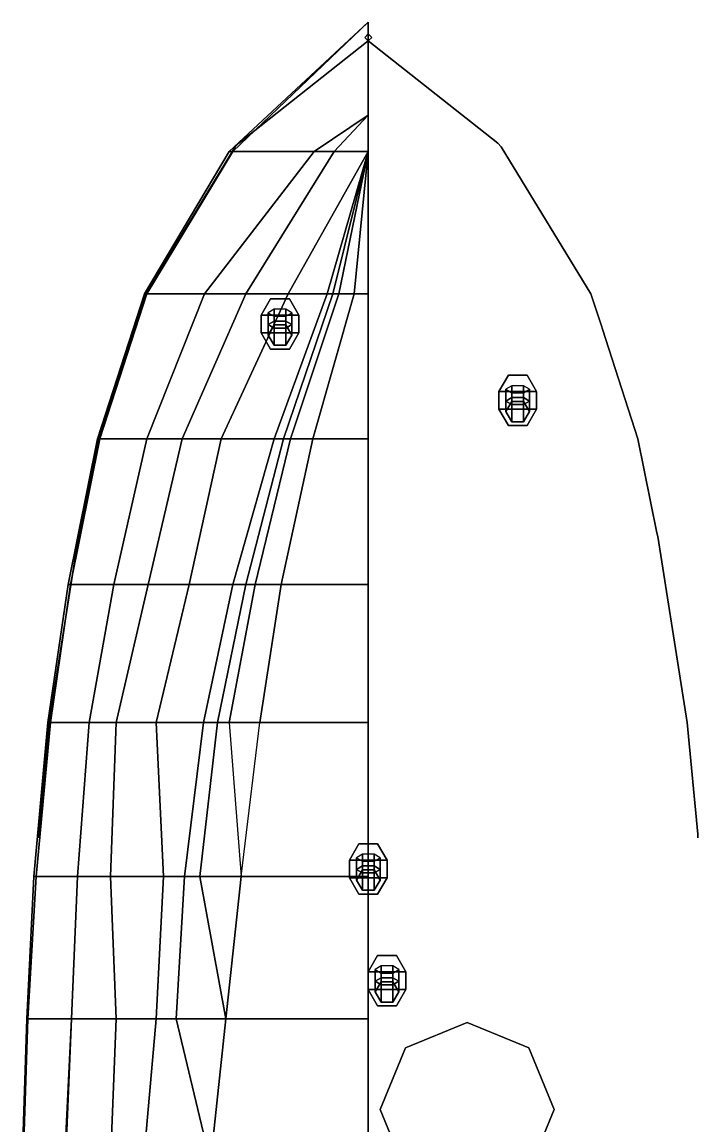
# Model space of a CAD drawing. Extents: x -3 to 3, y -13.2 to 12.7.
# Drawn here: x -2.94 to 2.8, y 3.29 to 12.67 of the extents above; entities that cross this region are included whole.
import ezdxf

# ---------------------------------------------------------------- set-up
doc = ezdxf.new("R2010")
doc.units = 0
doc.layers.get('0').update_dxf_attribs({"linetype": 'CONTINUOUS'})
doc.layers.add('RAILINGS', color=6, linetype='CONTINUOUS')

msp = doc.modelspace()

# ---------------------------------------------------------------- linework, layer by layer
for points in [[(0, 12.67, 2.46), (0, 12.67, 2.44), (-1.18, 11.57, 2.42), (-1.15, 11.57, 2.44)], [(0, 12.67, 2.44), (0, 11.88, 1.2), (-0.46, 11.57, 1.17), (-1.18, 11.57, 2.42)], [(0, 12.67, 2.46), (0, 12.67, 2.46), (-1.15, 11.57, 2.44), (0, 11.57, 2.44)], [(0, 12.57, 2.45), (-0.03, 12.54, 2.45), (-0.03, 12.54, 4.57), (0, 12.57, 4.57)], [(0.03, 12.54, 4.57), (0, 12.57, 4.57), (-0.03, 12.54, 4.57), (0, 12.51, 4.57)], [(0.03, 12.54, 2.45), (0, 12.57, 2.45), (0, 12.57, 4.57), (0.03, 12.54, 4.57)], [(-0.03, 12.54, 2.45), (0, 12.51, 2.45), (0, 12.51, 4.57), (-0.03, 12.54, 4.57)], [(0, 12.51, 2.45), (0.03, 12.54, 2.45), (0.03, 12.54, 4.57), (0, 12.51, 4.57)], [(0, 0.73, 6.04), (0, 12.51, 4.54), (0, 12.51, 4.56), (0, 0.73, 6.06)], [(0, 0.73, 6.06), (0, 12.51, 4.56), (0, 12.51, 4.54), (0, 0.73, 6.04)], [(0, 11.88, 1.2), (0, 11.88, 1.2), (-0.29, 11.57, 1.02), (-0.46, 11.57, 1.17)], [(0, 11.88, 1.2), (0, 11.88, 1.2), (0, 11.57, 0.73), (-0.29, 11.57, 1.02)], [(-1.15, 11.57, 2.44), (-1.18, 11.57, 2.42), (-1.9, 10.36, 2.36), (-1.88, 10.36, 2.38)], [(-1.18, 11.57, 2.42), (-0.46, 11.57, 1.17), (-1.39, 10.36, 0.94), (-1.9, 10.36, 2.36)], [(0, 11.57, 2.44), (-1.15, 11.57, 2.44), (-1.88, 10.36, 2.38), (0, 10.36, 2.38)], [(-0.46, 11.57, 1.17), (-0.29, 11.57, 1.02), (-1.04, 10.36, 0.73), (-1.39, 10.36, 0.94)], [(-0.29, 11.57, 1.02), (0, 11.57, 0.73), (-0.68, 10.36, 0.43), (-1.04, 10.36, 0.73)], [(0, 11.57, 0.73), (0, 11.57, 0.73), (-0.35, 10.36), (-0.68, 10.36, 0.43)], [(0, 11.57, 0.73), (0, 11.57, 0.73), (-0.3, 10.36, -0.09), (-0.35, 10.36)], [(0, 11.57, 0.73), (0, 11.57, 0.73), (-0.25, 10.36, -0.16), (-0.3, 10.36, -0.09)], [(0, 11.57, 0.73), (0, 11.57, 0.73), (-0.12, 10.36, -0.37), (-0.25, 10.36, -0.16)], [(0, 11.57, 0.73), (0, 11.57, 0.73), (0, 10.36, -0.56), (-0.12, 10.36, -0.37)], [(-1.88, 10.36, 2.38), (-1.9, 10.36, 2.36), (-2.3, 9.13, 2.29), (-2.28, 9.13, 2.3)], [(-1.9, 10.36, 2.36), (-1.39, 10.36, 0.94), (-1.88, 9.13, 0.74), (-2.3, 9.13, 2.29)], [(0, 10.36, 2.38), (-1.88, 10.36, 2.38), (-2.28, 9.13, 2.3), (0, 9.13, 2.31)], [(-1.39, 10.36, 0.94), (-1.04, 10.36, 0.73), (-1.58, 9.13, 0.59), (-1.88, 9.13, 0.74)], [(-1.04, 10.36, 0.73), (-0.68, 10.36, 0.43), (-1.25, 9.13, 0.39), (-1.58, 9.13, 0.59)], [(-0.68, 10.36, 0.43), (-0.35, 10.36), (-0.8, 9.13), (-1.25, 9.13, 0.39)], [(-0.67, 10.3186, 2.54), (-0.83, 10.3186, 2.54), (-0.91, 10.18, 2.53), (-0.59, 10.18, 2.53)], [(-0.83, 10.3186, 2.37), (-0.91, 10.18, 2.36), (-0.91, 10.18, 2.53), (-0.83, 10.3186, 2.54)], [(-0.67, 10.3186, 2.37), (-0.83, 10.3186, 2.37), (-0.83, 10.3186, 2.54), (-0.67, 10.3186, 2.54)], [(-0.35, 10.36), (-0.3, 10.36, -0.09), (-0.72, 9.13, -0.09), (-0.8, 9.13)], [(-0.3, 10.36, -0.09), (-0.25, 10.36, -0.16), (-0.66, 9.13, -0.16), (-0.72, 9.13, -0.09)], [(-0.59, 10.18, 2.36), (-0.67, 10.3186, 2.37), (-0.67, 10.3186, 2.54), (-0.59, 10.18, 2.53)], [(-0.25, 10.36, -0.16), (-0.12, 10.36, -0.37), (-0.47, 9.13, -0.37), (-0.66, 9.13, -0.16)], [(-0.12, 10.36, -0.37), (0, 10.36, -0.56), (0, 9.13, -0.92), (-0.47, 9.13, -0.37)], [(-0.8, 10.23, 2.8066), (-0.85, 10.2, 2.72), (-0.85, 10.1, 2.72), (-0.8, 10.07, 2.8066)], [(-0.7, 10.23, 2.8066), (-0.8, 10.23, 2.8066), (-0.8, 10.07, 2.8066), (-0.7, 10.07, 2.8066)], [(-0.65, 10.2, 2.72), (-0.7, 10.23, 2.8066), (-0.7, 10.07, 2.8066), (-0.65, 10.1, 2.72)], [(-0.59, 10.18, 2.53), (-0.91, 10.18, 2.53), (-0.91, 10.03, 2.52), (-0.59, 10.03, 2.52)], [(-0.91, 10.18, 2.36), (-0.91, 10.03, 2.35), (-0.91, 10.03, 2.52), (-0.91, 10.18, 2.53)], [(-0.85, 10.2, 2.72), (-0.8, 10.17, 2.6334), (-0.8, 10.13, 2.6334), (-0.85, 10.1, 2.72)], [(-0.8, 10.0966, 2.61), (-0.85, 10.01, 2.64), (-0.85, 10.1, 2.72), (-0.8, 10.13, 2.6334)], [(-0.8, 10.17, 2.6334), (-0.7, 10.17, 2.6334), (-0.7, 10.13, 2.6334), (-0.8, 10.13, 2.6334)], [(-0.7, 10.0966, 2.61), (-0.8, 10.0966, 2.61), (-0.8, 10.13, 2.6334), (-0.7, 10.13, 2.6334)], [(-0.7, 10.17, 2.6334), (-0.65, 10.2, 2.72), (-0.65, 10.1, 2.72), (-0.7, 10.13, 2.6334)], [(-0.65, 10.01, 2.64), (-0.7, 10.0966, 2.61), (-0.7, 10.13, 2.6334), (-0.65, 10.1, 2.72)], [(-0.59, 10.03, 2.35), (-0.59, 10.18, 2.36), (-0.59, 10.18, 2.53), (-0.59, 10.03, 2.52)], [(-0.85, 10.01, 2.64), (-0.8, 9.9234, 2.66), (-0.8, 10.07, 2.8066), (-0.85, 10.1, 2.72)], [(-0.8, 10.0966, 2.51), (-0.85, 10.01, 2.51), (-0.85, 10.01, 2.64), (-0.8, 10.0966, 2.61)], [(-0.7, 10.0966, 2.51), (-0.8, 10.0966, 2.51), (-0.8, 10.0966, 2.61), (-0.7, 10.0966, 2.61)], [(-0.8, 9.9234, 2.66), (-0.7, 9.9234, 2.66), (-0.7, 10.07, 2.8066), (-0.8, 10.07, 2.8066)], [(-0.7, 9.9234, 2.66), (-0.65, 10.01, 2.64), (-0.65, 10.1, 2.72), (-0.7, 10.07, 2.8066)], [(-0.65, 10.01, 2.51), (-0.7, 10.0966, 2.51), (-0.7, 10.0966, 2.61), (-0.65, 10.01, 2.64)], [(-0.59, 10.03, 2.52), (-0.91, 10.03, 2.52), (-0.83, 9.8914, 2.51), (-0.67, 9.8914, 2.51)], [(-0.91, 10.03, 2.35), (-0.83, 9.8914, 2.34), (-0.83, 9.8914, 2.51), (-0.91, 10.03, 2.52)], [(-0.85, 10.01, 2.51), (-0.8, 9.9234, 2.51), (-0.8, 9.9234, 2.66), (-0.85, 10.01, 2.64)], [(-0.7, 9.9234, 2.51), (-0.65, 10.01, 2.51), (-0.65, 10.01, 2.64), (-0.7, 9.9234, 2.66)], [(-0.67, 9.8914, 2.34), (-0.59, 10.03, 2.35), (-0.59, 10.03, 2.52), (-0.67, 9.8914, 2.51)], [(-0.83, 9.8914, 2.34), (-0.67, 9.8914, 2.34), (-0.67, 9.8914, 2.51), (-0.83, 9.8914, 2.51)], [(-0.8, 9.9234, 2.51), (-0.7, 9.9234, 2.51), (-0.7, 9.9234, 2.66), (-0.8, 9.9234, 2.66)], [(1.19, 9.6686, 2.33), (1.11, 9.53, 2.32), (1.11, 9.53, 2.49), (1.19, 9.6686, 2.5)], [(1.35, 9.6686, 2.5), (1.19, 9.6686, 2.5), (1.11, 9.53, 2.49), (1.43, 9.53, 2.49)], [(1.35, 9.6686, 2.33), (1.19, 9.6686, 2.33), (1.19, 9.6686, 2.5), (1.35, 9.6686, 2.5)], [(1.43, 9.53, 2.32), (1.35, 9.6686, 2.33), (1.35, 9.6686, 2.5), (1.43, 9.53, 2.49)], [(1.22, 9.58, 2.7666), (1.17, 9.55, 2.68), (1.17, 9.45, 2.68), (1.22, 9.42, 2.7666)], [(1.32, 9.58, 2.7666), (1.22, 9.58, 2.7666), (1.22, 9.42, 2.7666), (1.32, 9.42, 2.7666)], [(1.37, 9.55, 2.68), (1.32, 9.58, 2.7666), (1.32, 9.42, 2.7666), (1.37, 9.45, 2.68)], [(1.11, 9.53, 2.32), (1.11, 9.38, 2.31), (1.11, 9.38, 2.48), (1.11, 9.53, 2.49)], [(1.43, 9.53, 2.49), (1.11, 9.53, 2.49), (1.11, 9.38, 2.48), (1.43, 9.38, 2.48)], [(1.17, 9.55, 2.68), (1.22, 9.52, 2.5934), (1.22, 9.48, 2.5934), (1.17, 9.45, 2.68)], [(1.22, 9.4466, 2.57), (1.17, 9.36, 2.6), (1.17, 9.45, 2.68), (1.22, 9.48, 2.5934)], [(1.22, 9.52, 2.5934), (1.32, 9.52, 2.5934), (1.32, 9.48, 2.5934), (1.22, 9.48, 2.5934)], [(1.32, 9.4466, 2.57), (1.22, 9.4466, 2.57), (1.22, 9.48, 2.5934), (1.32, 9.48, 2.5934)], [(1.32, 9.52, 2.5934), (1.37, 9.55, 2.68), (1.37, 9.45, 2.68), (1.32, 9.48, 2.5934)], [(1.37, 9.36, 2.6), (1.32, 9.4466, 2.57), (1.32, 9.48, 2.5934), (1.37, 9.45, 2.68)], [(1.43, 9.38, 2.31), (1.43, 9.53, 2.32), (1.43, 9.53, 2.49), (1.43, 9.38, 2.48)], [(1.11, 9.38, 2.31), (1.19, 9.2414, 2.3), (1.19, 9.2414, 2.47), (1.11, 9.38, 2.48)], [(1.43, 9.38, 2.48), (1.11, 9.38, 2.48), (1.19, 9.2414, 2.47), (1.35, 9.2414, 2.47)], [(1.17, 9.36, 2.6), (1.22, 9.2734, 2.62), (1.22, 9.42, 2.7666), (1.17, 9.45, 2.68)], [(1.22, 9.4466, 2.47), (1.17, 9.36, 2.47), (1.17, 9.36, 2.6), (1.22, 9.4466, 2.57)], [(1.32, 9.4466, 2.47), (1.22, 9.4466, 2.47), (1.22, 9.4466, 2.57), (1.32, 9.4466, 2.57)], [(1.22, 9.2734, 2.62), (1.32, 9.2734, 2.62), (1.32, 9.42, 2.7666), (1.22, 9.42, 2.7666)], [(1.32, 9.2734, 2.62), (1.37, 9.36, 2.6), (1.37, 9.45, 2.68), (1.32, 9.42, 2.7666)], [(1.37, 9.36, 2.47), (1.32, 9.4466, 2.47), (1.32, 9.4466, 2.57), (1.37, 9.36, 2.6)], [(1.35, 9.2414, 2.3), (1.43, 9.38, 2.31), (1.43, 9.38, 2.48), (1.35, 9.2414, 2.47)], [(1.17, 9.36, 2.47), (1.22, 9.2734, 2.47), (1.22, 9.2734, 2.62), (1.17, 9.36, 2.6)], [(1.32, 9.2734, 2.47), (1.37, 9.36, 2.47), (1.37, 9.36, 2.6), (1.32, 9.2734, 2.62)], [(1.19, 9.2414, 2.3), (1.35, 9.2414, 2.3), (1.35, 9.2414, 2.47), (1.19, 9.2414, 2.47)], [(1.22, 9.2734, 2.47), (1.32, 9.2734, 2.47), (1.32, 9.2734, 2.62), (1.22, 9.2734, 2.62)], [(-2.28, 9.13, 2.3), (-2.3, 9.13, 2.29), (-2.55, 7.89, 2.22), (-2.53, 7.89, 2.24)], [(-2.3, 9.13, 2.29), (-1.88, 9.13, 0.74), (-2.16, 7.89, 0.55), (-2.55, 7.89, 2.22)], [(0, 9.13, 2.31), (-2.28, 9.13, 2.3), (-2.53, 7.89, 2.24), (0, 7.89, 2.25)], [(-1.88, 9.13, 0.74), (-1.58, 9.13, 0.59), (-1.87, 7.89, 0.43), (-2.16, 7.89, 0.55)], [(-1.58, 9.13, 0.59), (-1.25, 9.13, 0.39), (-1.52, 7.89, 0.25), (-1.87, 7.89, 0.43)], [(-1.25, 9.13, 0.39), (-0.8, 9.13), (-1.15, 7.89), (-1.52, 7.89, 0.25)], [(-0.8, 9.13), (-0.72, 9.13, -0.09), (-1.04, 7.89, -0.09), (-1.15, 7.89)], [(-0.72, 9.13, -0.09), (-0.66, 9.13, -0.16), (-0.96, 7.89, -0.16), (-1.04, 7.89, -0.09)], [(-0.66, 9.13, -0.16), (-0.47, 9.13, -0.37), (-0.74, 7.89, -0.37), (-0.96, 7.89, -0.16)], [(-0.47, 9.13, -0.37), (0, 9.13, -0.92), (0, 7.89, -1.08), (-0.74, 7.89, -0.37)], [(-2.53, 7.89, 2.24), (-2.55, 7.89, 2.22), (-2.72, 6.72, 2.14), (-2.7, 6.72, 2.16)], [(-2.55, 7.89, 2.22), (-2.16, 7.89, 0.55), (-2.37, 6.72, 0.37), (-2.72, 6.72, 2.14)], [(0, 7.89, 2.25), (-2.53, 7.89, 2.24), (-2.7, 6.72, 2.16), (0, 6.72, 2.19)], [(-2.16, 7.89, 0.55), (-1.87, 7.89, 0.43), (-2.14, 6.72, 0.32), (-2.37, 6.72, 0.37)], [(-1.87, 7.89, 0.43), (-1.52, 7.89, 0.25), (-1.8, 6.72, 0.2), (-2.14, 6.72, 0.32)], [(-1.52, 7.89, 0.25), (-1.15, 7.89), (-1.4, 6.72), (-1.8, 6.72, 0.2)], [(-1.15, 7.89), (-1.04, 7.89, -0.09), (-1.28, 6.72, -0.09), (-1.4, 6.72)], [(-1.04, 7.89, -0.09), (-0.96, 7.89, -0.16), (-1.18, 6.72, -0.16), (-1.28, 6.72, -0.09)], [(-0.96, 7.89, -0.16), (-0.74, 7.89, -0.37), (-0.92, 6.72, -0.37), (-1.18, 6.72, -0.16)], [(-0.74, 7.89, -0.37), (0, 7.89, -1.08), (0, 6.72, -1.08), (-0.92, 6.72, -0.37)], [(-2.7, 6.72, 2.16), (-2.72, 6.72, 2.14), (-2.84, 5.41, 2.08), (-2.82, 5.41, 2.1)], [(-2.72, 6.72, 2.14), (-2.37, 6.72, 0.37), (-2.47, 5.41, 0.21), (-2.84, 5.41, 2.08)], [(0, 6.72, 2.19), (-2.7, 6.72, 2.16), (-2.82, 5.41, 2.1), (0, 5.41, 2.12)], [(-2.37, 6.72, 0.37), (-2.14, 6.72, 0.32), (-2.19, 5.41, 0.15), (-2.47, 5.41, 0.21)], [(-2.14, 6.72, 0.32), (-1.8, 6.72, 0.2), (-1.74, 5.41), (-2.19, 5.41, 0.15)], [(-1.8, 6.72, 0.2), (-1.4, 6.72), (-1.56, 5.41, -0.09), (-1.74, 5.41)], [(-1.4, 6.72), (-1.28, 6.72, -0.09), (-1.43, 5.41, -0.16), (-1.56, 5.41, -0.09)], [(-1.28, 6.72, -0.09), (-1.18, 6.72, -0.16), (-1.08, 5.41, -0.37), (-1.43, 5.41, -0.16)], [(-0.92, 6.72, -0.37), (0, 6.72, -1.08), (0, 5.41, -1.08), (-1.08, 5.41, -0.37)], [(-0.08, 5.6886, 2.13), (-0.16, 5.55, 2.12), (-0.16, 5.55, 2.29), (-0.08, 5.6886, 2.3)], [(0.08, 5.6886, 2.3), (-0.08, 5.6886, 2.3), (-0.16, 5.55, 2.29), (0.16, 5.55, 2.29)], [(0.08, 5.6886, 2.13), (-0.08, 5.6886, 2.13), (-0.08, 5.6886, 2.3), (0.08, 5.6886, 2.3)], [(0.16, 5.55, 2.12), (0.08, 5.6886, 2.13), (0.08, 5.6886, 2.3), (0.16, 5.55, 2.29)], [(-0.16, 5.55, 2.12), (-0.16, 5.4, 2.11), (-0.16, 5.4, 2.28), (-0.16, 5.55, 2.29)], [(0.16, 5.55, 2.29), (-0.16, 5.55, 2.29), (-0.16, 5.4, 2.28), (0.16, 5.4, 2.28)], [(-0.05, 5.6, 2.5666), (-0.1, 5.57, 2.48), (-0.1, 5.47, 2.48), (-0.05, 5.44, 2.5666)], [(-0.1, 5.57, 2.48), (-0.05, 5.54, 2.3934), (-0.05, 5.5, 2.3934), (-0.1, 5.47, 2.48)], [(0.05, 5.6, 2.5666), (-0.05, 5.6, 2.5666), (-0.05, 5.44, 2.5666), (0.05, 5.44, 2.5666)], [(-0.05, 5.54, 2.3934), (0.05, 5.54, 2.3934), (0.05, 5.5, 2.3934), (-0.05, 5.5, 2.3934)], [(0.1, 5.57, 2.48), (0.05, 5.6, 2.5666), (0.05, 5.44, 2.5666), (0.1, 5.47, 2.48)], [(0.05, 5.54, 2.3934), (0.1, 5.57, 2.48), (0.1, 5.47, 2.48), (0.05, 5.5, 2.3934)], [(0.16, 5.4, 2.11), (0.16, 5.55, 2.12), (0.16, 5.55, 2.29), (0.16, 5.4, 2.28)], [(-0.05, 5.4666, 2.37), (-0.1, 5.38, 2.4), (-0.1, 5.47, 2.48), (-0.05, 5.5, 2.3934)], [(-0.1, 5.38, 2.4), (-0.05, 5.2934, 2.42), (-0.05, 5.44, 2.5666), (-0.1, 5.47, 2.48)], [(-0.05, 5.4666, 2.27), (-0.1, 5.38, 2.27), (-0.1, 5.38, 2.4), (-0.05, 5.4666, 2.37)], [(0.05, 5.4666, 2.37), (-0.05, 5.4666, 2.37), (-0.05, 5.5, 2.3934), (0.05, 5.5, 2.3934)], [(0.05, 5.4666, 2.27), (-0.05, 5.4666, 2.27), (-0.05, 5.4666, 2.37), (0.05, 5.4666, 2.37)], [(-0.05, 5.2934, 2.42), (0.05, 5.2934, 2.42), (0.05, 5.44, 2.5666), (-0.05, 5.44, 2.5666)], [(0.1, 5.38, 2.4), (0.05, 5.4666, 2.37), (0.05, 5.5, 2.3934), (0.1, 5.47, 2.48)], [(0.05, 5.2934, 2.42), (0.1, 5.38, 2.4), (0.1, 5.47, 2.48), (0.05, 5.44, 2.5666)], [(0.1, 5.38, 2.27), (0.05, 5.4666, 2.27), (0.05, 5.4666, 2.37), (0.1, 5.38, 2.4)], [(-2.82, 5.41, 2.1), (-2.84, 5.41, 2.08), (-2.9, 4.2, 2.01), (-2.89, 4.2, 2.03)], [(-2.84, 5.41, 2.08), (-2.47, 5.41, 0.21), (-2.52, 4.2, 0.08), (-2.9, 4.2, 2.01)], [(0, 5.41, 2.12), (-2.82, 5.41, 2.1), (-2.89, 4.2, 2.03), (0, 4.2, 2.06)], [(-2.47, 5.41, 0.21), (-2.19, 5.41, 0.15), (-2.14, 4.2), (-2.52, 4.2, 0.08)], [(-2.19, 5.41, 0.15), (-1.74, 5.41), (-1.8, 4.2, -0.09), (-2.14, 4.2)], [(-1.74, 5.41), (-1.56, 5.41, -0.09), (-1.63, 4.2, -0.16), (-1.8, 4.2, -0.09)], [(-1.56, 5.41, -0.09), (-1.43, 5.41, -0.16), (-1.21, 4.2, -0.37), (-1.63, 4.2, -0.16)], [(-1.43, 5.41, -0.16), (-1.08, 5.41, -0.37), (-1.21, 4.2, -0.37)], [(-1.08, 5.41, -0.37), (0, 5.41, -1.08), (0, 4.2, -1.08), (-1.21, 4.2, -0.37)], [(-0.16, 5.4, 2.11), (-0.08, 5.2614, 2.1), (-0.08, 5.2614, 2.27), (-0.16, 5.4, 2.28)], [(0.16, 5.4, 2.28), (-0.16, 5.4, 2.28), (-0.08, 5.2614, 2.27), (0.08, 5.2614, 2.27)], [(-0.1, 5.38, 2.27), (-0.05, 5.2934, 2.27), (-0.05, 5.2934, 2.42), (-0.1, 5.38, 2.4)], [(0.05, 5.2934, 2.27), (0.1, 5.38, 2.27), (0.1, 5.38, 2.4), (0.05, 5.2934, 2.42)], [(0.08, 5.2614, 2.1), (0.16, 5.4, 2.11), (0.16, 5.4, 2.28), (0.08, 5.2614, 2.27)], [(-0.08, 5.2614, 2.1), (0.08, 5.2614, 2.1), (0.08, 5.2614, 2.27), (-0.08, 5.2614, 2.27)], [(-0.05, 5.2934, 2.27), (0.05, 5.2934, 2.27), (0.05, 5.2934, 2.42), (-0.05, 5.2934, 2.42)], [(0.08, 4.7386, 2.08), (0, 4.6, 2.07), (0, 4.6, 2.24), (0.08, 4.7386, 2.25)], [(0.24, 4.7386, 2.25), (0.08, 4.7386, 2.25), (0, 4.6, 2.24), (0.32, 4.6, 2.24)], [(0.24, 4.7386, 2.08), (0.08, 4.7386, 2.08), (0.08, 4.7386, 2.25), (0.24, 4.7386, 2.25)], [(0.32, 4.6, 2.07), (0.24, 4.7386, 2.08), (0.24, 4.7386, 2.25), (0.32, 4.6, 2.24)], [(0, 4.6, 2.07), (0, 4.45, 2.06), (0, 4.45, 2.23), (0, 4.6, 2.24)], [(0.32, 4.6, 2.24), (0, 4.6, 2.24), (0, 4.45, 2.23), (0.32, 4.45, 2.23)], [(0.11, 4.65, 2.5166), (0.06, 4.62, 2.43), (0.06, 4.52, 2.43), (0.11, 4.49, 2.5166)], [(0.06, 4.62, 2.43), (0.11, 4.59, 2.3434), (0.11, 4.55, 2.3434), (0.06, 4.52, 2.43)], [(0.21, 4.65, 2.5166), (0.11, 4.65, 2.5166), (0.11, 4.49, 2.5166), (0.21, 4.49, 2.5166)], [(0.26, 4.62, 2.43), (0.21, 4.65, 2.5166), (0.21, 4.49, 2.5166), (0.26, 4.52, 2.43)], [(0.21, 4.59, 2.3434), (0.26, 4.62, 2.43), (0.26, 4.52, 2.43), (0.21, 4.55, 2.3434)], [(0.32, 4.45, 2.06), (0.32, 4.6, 2.07), (0.32, 4.6, 2.24), (0.32, 4.45, 2.23)], [(0.11, 4.5166, 2.32), (0.06, 4.43, 2.35), (0.06, 4.52, 2.43), (0.11, 4.55, 2.3434)], [(0.06, 4.43, 2.35), (0.11, 4.3434, 2.37), (0.11, 4.49, 2.5166), (0.06, 4.52, 2.43)], [(0.11, 4.5166, 2.22), (0.06, 4.43, 2.22), (0.06, 4.43, 2.35), (0.11, 4.5166, 2.32)], [(0.11, 4.59, 2.3434), (0.21, 4.59, 2.3434), (0.21, 4.55, 2.3434), (0.11, 4.55, 2.3434)], [(0.21, 4.5166, 2.32), (0.11, 4.5166, 2.32), (0.11, 4.55, 2.3434), (0.21, 4.55, 2.3434)], [(0.21, 4.5166, 2.22), (0.11, 4.5166, 2.22), (0.11, 4.5166, 2.32), (0.21, 4.5166, 2.32)], [(0.26, 4.43, 2.35), (0.21, 4.5166, 2.32), (0.21, 4.55, 2.3434), (0.26, 4.52, 2.43)], [(0.21, 4.3434, 2.37), (0.26, 4.43, 2.35), (0.26, 4.52, 2.43), (0.21, 4.49, 2.5166)], [(0.26, 4.43, 2.22), (0.21, 4.5166, 2.22), (0.21, 4.5166, 2.32), (0.26, 4.43, 2.35)], [(0, 4.45, 2.06), (0.08, 4.3114, 2.05), (0.08, 4.3114, 2.22), (0, 4.45, 2.23)], [(0.32, 4.45, 2.23), (0, 4.45, 2.23), (0.08, 4.3114, 2.22), (0.24, 4.3114, 2.22)], [(0.06, 4.43, 2.22), (0.11, 4.3434, 2.22), (0.11, 4.3434, 2.37), (0.06, 4.43, 2.35)], [(0.11, 4.3434, 2.37), (0.21, 4.3434, 2.37), (0.21, 4.49, 2.5166), (0.11, 4.49, 2.5166)], [(0.21, 4.3434, 2.22), (0.26, 4.43, 2.22), (0.26, 4.43, 2.35), (0.21, 4.3434, 2.37)], [(0.24, 4.3114, 2.05), (0.32, 4.45, 2.06), (0.32, 4.45, 2.23), (0.24, 4.3114, 2.22)], [(0.11, 4.3434, 2.22), (0.21, 4.3434, 2.22), (0.21, 4.3434, 2.37), (0.11, 4.3434, 2.37)], [(0.08, 4.3114, 2.05), (0.24, 4.3114, 2.05), (0.24, 4.3114, 2.22), (0.08, 4.3114, 2.22)], [(-2.89, 4.2, 2.03), (-2.9, 4.2, 2.01), (-2.94, 2.98, 1.85), (-2.93, 2.98, 1.97)], [(-2.9, 4.2, 2.01), (-2.52, 4.2, 0.08), (-2.58, 2.98), (-2.94, 2.98, 1.85)], [(0, 4.2, 2.06), (-2.89, 4.2, 2.03), (-2.93, 2.98, 1.97), (0, 2.98, 2.01)], [(-2.52, 4.2, 0.08), (-2.52, 4.2, 0.08), (-2.57, 2.98, -0.05), (-2.58, 2.98)], [(-2.52, 4.2, 0.08), (-2.14, 4.2), (-2.19, 2.98, -0.08), (-2.57, 2.98, -0.05)], [(-2.14, 4.2), (-1.8, 4.2, -0.09), (-1.91, 2.98, -0.15), (-2.19, 2.98, -0.08)], [(-1.8, 4.2, -0.09), (-1.63, 4.2, -0.16), (-1.34, 2.98, -0.36), (-1.91, 2.98, -0.15)], [(-1.63, 4.2, -0.16), (-1.21, 4.2, -0.37), (-1.34, 2.98, -0.36)], [(-1.21, 4.2, -0.37), (0, 4.2, -1.08), (0, 2.98, -1.07), (-1.34, 2.98, -0.36)], [(0.84, 4.17, 2.03), (0.3167, 3.9533, 2.02), (0.3167, 3.9533, 3.03), (0.84, 4.17, 3.03)], [(1.3633, 3.9533, 2.02), (0.84, 4.17, 2.03), (0.84, 4.17, 3.03), (1.3633, 3.9533, 3.03)], [(0.3167, 3.9533, 2.02), (0.1, 3.43, 2), (0.1, 3.43, 3.03), (0.3167, 3.9533, 3.03)], [(1.58, 3.43, 2), (1.3633, 3.9533, 2.02), (1.3633, 3.9533, 3.03), (1.58, 3.43, 3.03)], [(0.1, 3.43, 2), (0.3167, 2.9067, 1.97), (0.3167, 2.9067, 3.03), (0.1, 3.43, 3.03)], [(1.3633, 2.9067, 1.97), (1.58, 3.43, 2), (1.58, 3.43, 3.03), (1.3633, 2.9067, 3.03)]]:
    msp.add_3dface(points)
at = {"layer": 'RAILINGS'}
for points in [[(-1.1, 11.64, 2.98), (0, 12.51, 2.7), (0, 12.51, 2.67), (-1.1, 11.64, 2.95)], [(-1.1, 11.64, 2.95), (0, 12.51, 2.67), (0, 12.51, 2.7), (-1.1, 11.64, 2.98)], [(1.1, 11.64, 2.98), (0, 12.51, 2.7), (0, 12.51, 2.67), (1.1, 11.64, 2.95)], [(1.1, 11.64, 2.95), (0, 12.51, 2.67), (0, 12.51, 2.7), (1.1, 11.64, 2.98)], [(-1.13, 11.61, 2.98), (-1.13, 11.61, 2.42), (-1.1, 11.64, 2.42), (-1.1, 11.64, 2.98)], [(-1.1, 11.64, 2.98), (-1.1, 11.64, 2.42), (-1.13, 11.61, 2.42), (-1.13, 11.61, 2.98)], [(1.13, 11.61, 2.98), (1.13, 11.61, 2.42), (1.1, 11.64, 2.42), (1.1, 11.64, 2.98)], [(1.1, 11.64, 2.98), (1.1, 11.64, 2.42), (1.13, 11.61, 2.42), (1.13, 11.61, 2.98)], [(-1.89, 10.36, 2.98), (-1.13, 11.61, 2.98), (-1.13, 11.61, 2.95), (-1.89, 10.36, 2.95)], [(-1.89, 10.36, 2.95), (-1.13, 11.61, 2.95), (-1.13, 11.61, 2.98), (-1.89, 10.36, 2.98)], [(1.89, 10.36, 2.95), (1.13, 11.61, 2.95), (1.13, 11.61, 2.98), (1.89, 10.36, 2.98)], [(1.89, 10.36, 2.98), (1.13, 11.61, 2.98), (1.13, 11.61, 2.95), (1.89, 10.36, 2.95)], [(-1.98, 10.09, 2.98), (-1.89, 10.36, 2.98), (-1.89, 10.36, 2.95), (-1.98, 10.09, 2.95)], [(-1.98, 10.09, 2.95), (-1.89, 10.36, 2.95), (-1.89, 10.36, 2.98), (-1.98, 10.09, 2.98)], [(1.98, 10.09, 2.95), (1.89, 10.36, 2.95), (1.89, 10.36, 2.98), (1.98, 10.09, 2.98)], [(1.98, 10.09, 2.98), (1.89, 10.36, 2.98), (1.89, 10.36, 2.95), (1.98, 10.09, 2.95)], [(-2.29, 9.13, 3.01), (-1.99, 10.06, 2.98), (-1.99, 10.06, 2.95), (-2.29, 9.13, 2.98)], [(-2.29, 9.13, 2.98), (-1.99, 10.06, 2.95), (-1.99, 10.06, 2.98), (-2.29, 9.13, 3.01)], [(-1.99, 10.06, 2.98), (-1.99, 10.06, 2.35), (-1.98, 10.09, 2.35), (-1.98, 10.09, 2.98)], [(-1.98, 10.09, 2.98), (-1.98, 10.09, 2.35), (-1.99, 10.06, 2.35), (-1.99, 10.06, 2.98)], [(1.99, 10.06, 2.98), (1.99, 10.06, 2.35), (1.98, 10.09, 2.35), (1.98, 10.09, 2.98)], [(1.98, 10.09, 2.98), (1.98, 10.09, 2.35), (1.99, 10.06, 2.35), (1.99, 10.06, 2.98)], [(2.29, 9.13, 3.01), (1.99, 10.06, 2.98), (1.99, 10.06, 2.95), (2.29, 9.13, 2.98)], [(2.29, 9.13, 2.98), (1.99, 10.06, 2.95), (1.99, 10.06, 2.98), (2.29, 9.13, 3.01)], [(-2.45, 8.33, 2.98), (-2.29, 9.13, 2.98), (-2.29, 9.13, 3.01), (-2.45, 8.33, 3.01)], [(-2.45, 8.33, 3.01), (-2.29, 9.13, 3.01), (-2.29, 9.13, 2.98), (-2.45, 8.33, 2.98)], [(2.45, 8.33, 2.98), (2.29, 9.13, 2.98), (2.29, 9.13, 3.01), (2.45, 8.33, 3.01)], [(2.45, 8.33, 3.01), (2.29, 9.13, 3.01), (2.29, 9.13, 2.98), (2.45, 8.33, 2.98)], [(-2.71, 6.72, 2.91), (-2.46, 8.3, 3.01), (-2.46, 8.3, 2.98), (-2.71, 6.72, 2.88)], [(-2.71, 6.72, 2.88), (-2.46, 8.3, 2.98), (-2.46, 8.3, 3.01), (-2.71, 6.72, 2.91)], [(-2.46, 8.3, 3.01), (-2.46, 8.3, 2.25), (-2.45, 8.33, 2.25), (-2.45, 8.33, 3.01)], [(-2.45, 8.33, 3.01), (-2.45, 8.33, 2.25), (-2.46, 8.3, 2.25), (-2.46, 8.3, 3.01)], [(2.46, 8.3, 3.01), (2.46, 8.3, 2.25), (2.45, 8.33, 2.25), (2.45, 8.33, 3.01)], [(2.45, 8.33, 3.01), (2.45, 8.33, 2.25), (2.46, 8.3, 2.25), (2.46, 8.3, 3.01)], [(2.71, 6.72, 2.91), (2.46, 8.3, 3.01), (2.46, 8.3, 2.98), (2.71, 6.72, 2.88)], [(2.71, 6.72, 2.88), (2.46, 8.3, 2.98), (2.46, 8.3, 3.01), (2.71, 6.72, 2.91)], [(-2.8, 5.77, 2.88), (-2.71, 6.72, 2.88), (-2.71, 6.72, 2.91), (-2.8, 5.77, 2.91)], [(-2.8, 5.77, 2.91), (-2.71, 6.72, 2.91), (-2.71, 6.72, 2.88), (-2.8, 5.77, 2.88)], [(2.8, 5.77, 2.88), (2.71, 6.72, 2.88), (2.71, 6.72, 2.91), (2.8, 5.77, 2.91)], [(2.8, 5.77, 2.91), (2.71, 6.72, 2.91), (2.71, 6.72, 2.88), (2.8, 5.77, 2.88)], [(-2.8, 5.74, 2.91), (-2.8, 5.74, 2.1), (-2.8, 5.77, 2.1), (-2.8, 5.77, 2.91)], [(-2.8, 5.77, 2.91), (-2.8, 5.77, 2.1), (-2.8, 5.74, 2.1), (-2.8, 5.74, 2.91)], [(2.8, 5.77, 2.91), (2.8, 5.77, 2.1), (2.8, 5.74, 2.1), (2.8, 5.74, 2.91)], [(2.8, 5.74, 2.91), (2.8, 5.74, 2.1), (2.8, 5.77, 2.1), (2.8, 5.77, 2.91)]]:
    msp.add_3dface(points, dxfattribs=at)

doc.saveas('drawing.dxf')
